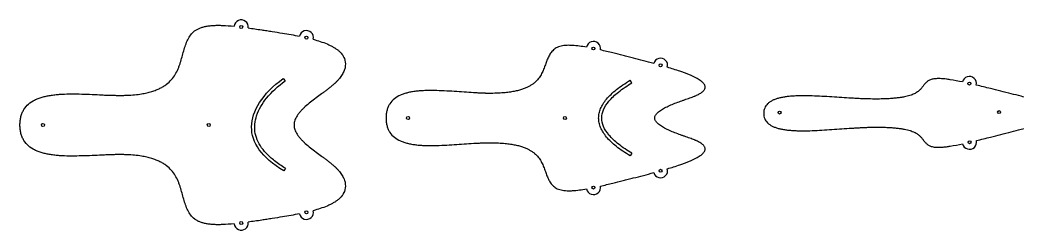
# Model space of a CAD drawing. Header units: inches. Extents: x 132 to 1257, y -131 to 658.
# Drawn here: x 656.3 to 850.9, y 275.5 to 316.6 of the extents above; entities that cross this region are included whole.
import ezdxf

# ---------------------------------------------------------------- set-up
doc = ezdxf.new("R2010")
doc.units = ezdxf.units.IN
doc.header["$MEASUREMENT"] = 0

msp = doc.modelspace()

# ---------------------------------------------------------------- linework, layer by layer
for p, q in [((707.67, 305.16), (708.03, 304.67)), ((775.73, 304.31), (775.42, 304.83)), ((775.73, 290.53), (775.42, 290)), ((708.09, 287.59), (707.78, 287.07))]:
    msp.add_line(p, q)
for centre in [(699.46, 315.23), (712.19, 313.14), (768.23, 311.02), (781.32, 307.73), (841.61, 304.17), (804.56, 298.48), (847.42, 298.58), (660.76, 296.06), (693.13, 296.06), (732.03, 297.42), (762.65, 297.42), (841.64, 292.69), (781.32, 287.11), (768.23, 283.82), (712.19, 278.98), (699.46, 276.88)]:
    msp.add_circle(centre, 0.291)
for centre, start, end in [((699.46, 315.23), 352.5441, 173.5888), ((712.19, 313.14), 346.5219, 167.7733), ((768.23, 311.02), 347.8087, 168.6234), ((781.32, 307.73), 343.8389, 164.4737), ((841.61, 304.17), 346.9141, 167.47), ((841.64, 292.69), 192.8184, 13.373), ((781.32, 287.11), 195.5263, 16.162), ((768.23, 283.82), 191.3806, 12.1913), ((712.19, 278.98), 192.2265, 13.4722), ((699.46, 276.88), 186.4106, 7.4559)]:
    msp.add_arc(centre, 1.38, start, end)
for points, knots in [([(698.09, 276.73), (697.32, 276.65), (696.56, 276.6), (695.51, 276.56), (695.23, 276.56), (694.69, 276.56), (694.42, 276.56), (693.9, 276.59), (693.64, 276.61), (693.14, 276.66), (692.9, 276.7), (692.43, 276.78), (692.21, 276.83), (691.78, 276.95), (691.58, 277.02), (691.2, 277.17), (691.02, 277.25), (690.68, 277.45), (690.53, 277.55), (690.09, 277.89), (689.83, 278.15), (689.39, 278.73), (689.2, 279.04), (688.86, 279.71), (688.72, 280.06), (688.46, 280.8), (688.35, 281.18), (688.13, 281.95), (688.02, 282.35), (687.8, 283.14), (687.69, 283.53), (687.5, 284.12), (687.43, 284.31), (687.29, 284.7), (687.22, 284.89), (686.81, 285.85), (686.4, 286.56), (685.55, 287.52), (685.22, 287.83), (684.68, 288.24), (684.48, 288.38), (684.06, 288.64), (683.83, 288.76), (683.35, 289), (683.1, 289.11), (682.56, 289.32), (682.28, 289.42), (681.68, 289.6), (681.36, 289.69), (680.69, 289.84), (680.34, 289.91), (679.54, 290.04), (679.1, 290.09), (678.16, 290.18), (677.66, 290.22), (676.9, 290.25), (676.63, 290.26), (676.29, 290.26), (676.23, 290.26), (676.09, 290.26), (676.02, 290.26), (675.8, 290.26), (675.66, 290.26), (675.22, 290.26), (674.93, 290.26), (674.33, 290.24), (674.03, 290.23), (673.41, 290.21), (673.09, 290.2), (672.46, 290.17), (672.14, 290.16), (671.16, 290.11), (670.5, 290.08), (669.18, 290.03), (668.52, 290.01), (667.2, 289.98), (666.54, 289.97), (665.26, 289.99), (664.62, 290.01), (663.69, 290.08), (663.39, 290.11), (662.79, 290.17), (662.5, 290.21), (661.92, 290.3), (661.65, 290.36), (661.1, 290.48), (660.84, 290.54), (660.32, 290.7), (660.07, 290.78), (659.59, 290.96), (659.36, 291.07), (658.71, 291.4), (658.31, 291.66), (657.59, 292.28), (657.29, 292.63), (656.92, 293.23), (656.81, 293.44), (656.61, 293.9), (656.53, 294.14), (656.4, 294.64), (656.35, 294.91), (656.28, 295.47), (656.27, 295.76), (656.27, 296.06), (656.27, 296.35), (656.28, 296.65), (656.35, 297.21), (656.4, 297.47), (656.53, 297.98), (656.61, 298.22), (656.81, 298.67), (656.92, 298.88), (657.29, 299.49), (657.6, 299.84), (658.31, 300.46), (658.71, 300.72), (659.36, 301.05), (659.6, 301.15), (660.07, 301.34), (660.32, 301.42), (660.84, 301.57), (661.1, 301.64), (661.65, 301.76), (661.93, 301.81), (662.5, 301.9), (662.79, 301.94), (663.39, 302.01), (663.69, 302.04), (664.62, 302.1), (665.26, 302.13), (666.55, 302.14), (667.21, 302.14), (668.52, 302.11), (669.19, 302.09), (670.51, 302.03), (671.16, 302), (672.14, 301.96), (672.46, 301.94), (673.1, 301.91), (673.41, 301.9), (674.03, 301.88), (674.33, 301.87), (674.93, 301.86), (675.23, 301.85), (675.66, 301.85), (675.81, 301.85), (676.02, 301.85), (676.09, 301.85), (676.23, 301.85), (676.3, 301.85), (676.64, 301.86), (676.9, 301.87), (677.67, 301.9), (678.16, 301.93), (679.1, 302.02), (679.55, 302.08), (680.34, 302.21), (680.69, 302.28), (681.36, 302.43), (681.68, 302.51), (682.28, 302.7), (682.57, 302.79), (683.1, 303.01), (683.36, 303.12), (683.83, 303.35), (684.06, 303.48), (684.48, 303.74), (684.68, 303.87), (685.22, 304.29), (685.55, 304.59), (686.4, 305.56), (686.81, 306.26), (687.22, 307.22), (687.29, 307.41), (687.43, 307.8), (687.5, 307.99), (687.69, 308.58), (687.8, 308.98), (688.02, 309.77), (688.13, 310.17), (688.35, 310.94), (688.46, 311.32), (688.72, 312.05), (688.86, 312.41), (689.2, 313.07), (689.39, 313.39), (689.83, 313.97), (690.09, 314.23), (690.52, 314.56), (690.68, 314.67), (691.02, 314.86), (691.2, 314.94), (691.58, 315.1), (691.78, 315.16), (692.21, 315.28), (692.43, 315.33), (692.89, 315.42), (693.14, 315.45), (693.64, 315.5), (693.9, 315.52), (694.42, 315.55), (694.69, 315.56), (695.23, 315.56), (695.51, 315.55), (696.56, 315.52), (697.32, 315.46), (698.09, 315.39)], [20.470084, 20.470084, 20.470084, 20.470084, 23.875008, 23.875008, 25.112976, 25.112976, 26.290649, 26.290649, 27.442927, 27.442927, 28.523872, 28.523872, 29.533369, 29.533369, 30.474449, 30.474449, 31.359844, 31.359844, 32.195861, 32.195861, 33.816384, 33.816384, 35.443695, 35.443695, 37.134021, 37.134021, 38.893504, 38.893504, 40.698082, 40.698082, 42.534906, 42.534906, 43.452073, 43.452073, 44.366451, 44.366451, 48.090627, 48.090627, 50.066093, 50.066093, 51.129469, 51.129469, 52.265869, 52.265869, 53.489951, 53.489951, 54.819638, 54.819638, 56.271103, 56.271103, 57.860073, 57.860073, 59.840212, 59.840212, 62.036698, 62.036698, 63.223333, 63.223333, 63.529501, 63.529501, 63.839511, 63.839511, 64.470639, 64.470639, 65.774014, 65.774014, 67.125597, 67.125597, 68.517367, 68.517367, 69.941134, 69.941134, 72.851485, 72.851485, 75.790446, 75.790446, 78.682954, 78.682954, 81.477479, 81.477479, 82.826869, 82.826869, 84.133532, 84.133532, 85.393432, 85.393432, 86.601896, 86.601896, 87.760868, 87.760868, 88.873064, 88.873064, 90.98766, 90.98766, 93.053425, 93.053425, 94.111386, 94.111386, 95.223549, 95.223549, 96.415698, 96.415698, 97.712362, 97.712362, 97.712362, 99.008942, 99.008942, 100.201003, 100.201003, 101.313076, 101.313076, 102.370956, 102.370956, 104.436599, 104.436599, 106.551137, 106.551137, 107.663329, 107.663329, 108.822307, 108.822307, 110.030783, 110.030783, 111.290698, 111.290698, 112.597374, 112.597374, 113.946772, 113.946772, 116.741282, 116.741282, 119.633716, 119.633716, 122.57252, 122.57252, 125.482613, 125.482613, 126.906206, 126.906206, 128.297771, 128.297771, 129.649118, 129.649118, 130.95222, 130.95222, 131.583198, 131.583198, 131.893131, 131.893131, 132.199218, 132.199218, 133.385538, 133.385538, 135.581408, 135.581408, 137.560957, 137.560957, 139.148884, 139.148884, 140.599431, 140.599431, 141.928313, 141.928313, 143.151691, 143.151691, 144.287472, 144.287472, 145.350301, 145.350301, 147.324835, 147.324835, 151.04739, 151.04739, 151.961384, 151.961384, 152.878166, 152.878166, 154.714221, 154.714221, 156.518068, 156.518068, 158.276856, 158.276856, 159.966539, 159.966539, 161.593214, 161.593214, 163.213001, 163.213001, 164.048567, 164.048567, 164.933463, 164.933463, 165.873934, 165.873934, 166.882762, 166.882762, 167.962988, 167.962988, 169.114509, 169.114509, 170.291528, 170.291528, 171.528833, 171.528833, 174.938648, 174.938648, 174.938648, 174.938648]), ([(700.83, 315.05), (701.71, 314.93), (702.58, 314.8), (703.8, 314.62), (704.14, 314.56), (704.82, 314.46), (705.16, 314.41), (706.17, 314.25), (706.85, 314.14), (708.63, 313.85), (709.74, 313.65), (710.84, 313.43)], [179.014965, 179.014965, 179.014965, 179.014965, 182.948712, 182.948712, 184.474776, 184.474776, 186.000676, 186.000676, 189.029001, 189.029001, 194.020012, 194.020012, 194.020012, 194.020012]), ([(713.53, 312.82), (714.45, 312.55), (715.35, 312.27), (716.43, 311.82), (716.65, 311.72), (717.05, 311.53), (717.25, 311.42), (717.53, 311.26), (717.62, 311.21), (717.75, 311.12), (717.79, 311.1), (717.88, 311.04), (717.92, 311.01), (718.12, 310.87), (718.27, 310.76), (718.55, 310.52), (718.69, 310.4), (718.93, 310.14), (719.04, 310.02), (719.32, 309.63), (719.48, 309.36), (719.78, 308.6), (719.84, 308.12), (719.76, 307.38), (719.7, 307.13), (719.54, 306.62), (719.42, 306.36), (719.14, 305.84), (718.97, 305.58), (718.68, 305.2), (718.57, 305.07), (718.34, 304.81), (718.22, 304.68), (718.03, 304.48), (717.96, 304.42), (717.86, 304.32), (717.83, 304.29), (717.76, 304.22), (717.72, 304.19), (717.54, 304.02), (717.39, 303.89), (717.08, 303.63), (716.92, 303.5), (716.59, 303.23), (716.42, 303.1), (716.07, 302.83), (715.9, 302.7), (715.54, 302.43), (715.35, 302.3), (714.8, 301.89), (714.43, 301.62), (713.7, 301.07), (713.33, 300.79), (712.63, 300.23), (712.29, 299.95), (711.81, 299.51), (711.66, 299.36), (711.36, 299.07), (711.22, 298.92), (710.96, 298.63), (710.83, 298.48), (710.6, 298.18), (710.49, 298.03), (710.3, 297.73), (710.21, 297.58), (710.06, 297.28), (709.99, 297.13), (709.83, 296.68), (709.77, 296.37), (709.77, 295.74), (709.83, 295.44), (709.99, 294.99), (710.06, 294.84), (710.21, 294.53), (710.3, 294.38), (710.49, 294.08), (710.6, 293.93), (710.83, 293.63), (710.96, 293.49), (711.22, 293.19), (711.36, 293.04), (711.66, 292.75), (711.81, 292.61), (712.29, 292.17), (712.63, 291.88), (713.33, 291.32), (713.7, 291.04), (714.43, 290.49), (714.8, 290.22), (715.35, 289.82), (715.53, 289.68), (715.89, 289.41), (716.07, 289.28), (716.42, 289.02), (716.59, 288.88), (716.92, 288.62), (717.08, 288.49), (717.39, 288.23), (717.54, 288.1), (717.72, 287.93), (717.76, 287.9), (717.83, 287.83), (717.86, 287.8), (717.96, 287.7), (718.03, 287.63), (718.22, 287.44), (718.34, 287.31), (718.57, 287.05), (718.67, 286.92), (718.96, 286.54), (719.14, 286.28), (719.42, 285.76), (719.54, 285.5), (719.7, 284.99), (719.76, 284.74), (719.84, 283.99), (719.78, 283.51), (719.48, 282.76), (719.33, 282.49), (719.04, 282.1), (718.93, 281.97), (718.69, 281.72), (718.56, 281.6), (718.28, 281.36), (718.12, 281.24), (717.8, 281.02), (717.62, 280.91), (717.25, 280.69), (717.06, 280.59), (716.65, 280.39), (716.44, 280.3), (715.35, 279.84), (714.45, 279.57), (713.53, 279.3)], [198.121418, 198.121418, 198.121418, 198.121418, 202.286727, 202.286727, 203.327809, 203.327809, 204.302111, 204.302111, 204.765866, 204.765866, 204.991718, 204.991718, 205.213663, 205.213663, 206.063558, 206.063558, 206.858351, 206.858351, 207.605351, 207.605351, 208.99399, 208.99399, 211.179676, 211.179676, 212.31818, 212.31818, 213.55816, 213.55816, 214.935147, 214.935147, 215.68524, 215.68524, 216.478522, 216.478522, 216.89182, 216.89182, 217.102761, 217.102761, 217.316598, 217.316598, 218.199979, 218.199979, 219.12368, 219.12368, 220.081668, 220.081668, 221.067187, 221.067187, 222.073012, 222.073012, 224.115392, 224.115392, 226.140432, 226.140432, 228.093761, 228.093761, 229.031971, 229.031971, 229.933902, 229.933902, 230.795226, 230.795226, 231.61095, 231.61095, 232.383043, 232.383043, 233.114848, 233.114848, 234.498228, 234.498228, 235.881156, 235.881156, 236.612701, 236.612701, 237.384503, 237.384503, 238.199907, 238.199907, 239.060885, 239.060885, 239.962451, 239.962451, 240.900284, 240.900284, 242.852861, 242.852861, 244.877191, 244.877191, 246.918965, 246.918965, 247.924546, 247.924546, 248.909868, 248.909868, 249.867711, 249.867711, 250.791322, 250.791322, 251.674671, 251.674671, 251.888509, 251.888509, 252.099453, 252.099453, 252.512761, 252.512761, 253.306074, 253.306074, 254.056209, 254.056209, 255.4333, 255.4333, 256.673355, 256.673355, 257.811834, 257.811834, 259.996799, 259.996799, 261.385103, 261.385103, 262.13182, 262.13182, 262.92628, 262.92628, 263.7758, 263.7758, 264.688224, 264.688224, 265.66237, 265.66237, 266.703334, 266.703334, 270.876937, 270.876937, 270.876937, 270.876937]), ([(766.87, 311.29), (765.95, 311.43), (765.04, 311.57), (763.89, 311.63), (763.65, 311.64), (763.19, 311.64), (762.97, 311.63), (762.56, 311.6), (762.36, 311.57), (761.99, 311.5), (761.81, 311.46), (761.48, 311.36), (761.32, 311.3), (760.9, 311.1), (760.65, 310.94), (760.21, 310.55), (760.02, 310.33), (759.69, 309.86), (759.55, 309.6), (759.3, 309.07), (759.18, 308.79), (758.97, 308.22), (758.86, 307.92), (758.65, 307.33), (758.54, 307.04), (758.35, 306.6), (758.29, 306.46), (758.15, 306.17), (758.08, 306.03), (757.84, 305.6), (757.66, 305.33), (757.24, 304.8), (757, 304.56), (756.59, 304.21), (756.44, 304.1), (756.12, 303.87), (755.95, 303.77), (755.58, 303.56), (755.39, 303.47), (754.98, 303.28), (754.76, 303.19), (754.29, 303.02), (754.04, 302.95), (753.51, 302.8), (753.23, 302.73), (752.64, 302.61), (752.33, 302.55), (751.68, 302.45), (751.33, 302.41), (750.55, 302.33), (750.11, 302.3), (749.19, 302.26), (748.71, 302.24), (747.96, 302.24), (747.7, 302.24), (747.37, 302.25), (747.3, 302.25), (747.16, 302.25), (747.09, 302.26), (746.89, 302.26), (746.75, 302.27), (746.32, 302.28), (746.03, 302.29), (745.44, 302.32), (745.14, 302.34), (744.22, 302.4), (743.6, 302.44), (742.33, 302.53), (741.69, 302.57), (740.4, 302.66), (739.74, 302.7), (738.45, 302.76), (737.8, 302.79), (736.55, 302.81), (735.92, 302.8), (735, 302.77), (734.71, 302.75), (734.12, 302.71), (733.84, 302.68), (733.27, 302.61), (733, 302.57), (732.47, 302.48), (732.21, 302.42), (731.7, 302.3), (731.46, 302.23), (730.99, 302.07), (730.76, 301.98), (730.13, 301.69), (729.73, 301.46), (729.03, 300.9), (728.73, 300.58), (728.36, 300.03), (728.25, 299.84), (728.06, 299.42), (727.99, 299.2), (727.86, 298.73), (727.81, 298.48), (727.74, 297.96), (727.73, 297.69), (727.73, 297.42), (727.73, 297.15), (727.74, 296.87), (727.81, 296.35), (727.86, 296.11), (727.99, 295.64), (728.06, 295.42), (728.25, 295), (728.36, 294.8), (728.73, 294.25), (729.03, 293.93), (729.73, 293.37), (730.13, 293.14), (730.76, 292.85), (730.99, 292.77), (731.46, 292.61), (731.7, 292.54), (732.21, 292.41), (732.47, 292.36), (733, 292.26), (733.28, 292.22), (733.84, 292.15), (734.12, 292.13), (734.71, 292.08), (735.01, 292.07), (735.92, 292.03), (736.55, 292.03), (737.81, 292.05), (738.45, 292.07), (739.74, 292.14), (740.4, 292.18), (741.69, 292.26), (742.33, 292.31), (743.6, 292.4), (744.22, 292.44), (745.15, 292.5), (745.44, 292.51), (746.03, 292.54), (746.32, 292.55), (746.75, 292.57), (746.89, 292.57), (747.1, 292.58), (747.17, 292.58), (747.3, 292.58), (747.37, 292.59), (747.7, 292.59), (747.96, 292.59), (748.71, 292.59), (749.2, 292.58), (750.12, 292.53), (750.55, 292.5), (751.33, 292.42), (751.68, 292.38), (752.34, 292.28), (752.65, 292.23), (753.24, 292.1), (753.51, 292.04), (754.04, 291.89), (754.29, 291.81), (754.76, 291.64), (754.98, 291.56), (755.39, 291.37), (755.58, 291.27), (755.95, 291.07), (756.12, 290.96), (756.44, 290.74), (756.59, 290.63), (757, 290.28), (757.24, 290.03), (757.66, 289.5), (757.84, 289.23), (758.08, 288.81), (758.15, 288.67), (758.29, 288.38), (758.35, 288.23), (758.54, 287.8), (758.65, 287.5), (758.86, 286.92), (758.97, 286.62), (759.18, 286.05), (759.3, 285.77), (759.55, 285.23), (759.69, 284.98), (760.02, 284.5), (760.21, 284.29), (760.65, 283.89), (760.9, 283.73), (761.32, 283.53), (761.48, 283.47), (761.81, 283.37), (761.98, 283.33), (762.36, 283.26), (762.56, 283.24), (762.97, 283.21), (763.19, 283.2), (763.64, 283.2), (763.88, 283.2), (765.04, 283.27), (765.95, 283.4), (766.87, 283.54)], [21.337342, 21.337342, 21.337342, 21.337342, 25.86095, 25.86095, 27.024377, 27.024377, 28.094974, 28.094974, 29.071677, 29.071677, 29.962213, 29.962213, 30.77301, 30.77301, 32.260053, 32.260053, 33.67371, 33.67371, 35.104563, 35.104563, 36.584308, 36.584308, 38.101893, 38.101893, 39.660469, 39.660469, 40.445242, 40.445242, 41.234722, 41.234722, 42.850267, 42.850267, 44.567839, 44.567839, 45.49247, 45.49247, 46.482904, 46.482904, 47.555118, 47.555118, 48.725326, 48.725326, 50.009599, 50.009599, 51.423651, 51.423651, 52.982756, 52.982756, 54.701765, 54.701765, 56.853028, 56.853028, 59.247783, 59.247783, 60.543482, 60.543482, 60.877972, 60.877972, 61.21672, 61.21672, 61.9065, 61.9065, 63.331446, 63.331446, 64.809526, 64.809526, 67.885859, 67.885859, 71.069526, 71.069526, 74.272082, 74.272082, 77.43257, 77.43257, 80.482127, 80.482127, 81.952401, 81.952401, 83.373619, 83.373619, 84.740774, 84.740774, 86.047994, 86.047994, 87.296706, 87.296706, 88.48906, 88.48906, 90.733312, 90.733312, 92.896068, 92.896068, 93.993834, 93.993834, 95.14388, 95.14388, 96.374531, 96.374531, 97.712362, 97.712362, 97.712362, 99.050467, 99.050467, 100.281358, 100.281358, 101.431623, 101.431623, 102.529603, 102.529603, 104.692825, 104.692825, 106.937636, 106.937636, 108.130316, 108.130316, 109.379379, 109.379379, 110.686972, 110.686972, 112.054519, 112.054519, 113.47614, 113.47614, 114.946824, 114.946824, 117.997195, 117.997195, 121.158457, 121.158457, 124.361708, 124.361708, 127.545952, 127.545952, 130.622693, 130.622693, 132.10091, 132.10091, 133.525942, 133.525942, 134.215743, 134.215743, 134.554496, 134.554496, 134.888989, 134.888989, 136.184688, 136.184688, 138.579402, 138.579402, 140.730583, 140.730583, 142.448899, 142.448899, 144.007406, 144.007406, 145.420946, 145.420946, 146.704787, 146.704787, 147.874633, 147.874633, 148.946548, 148.946548, 149.936736, 149.936736, 150.861164, 150.861164, 152.578417, 152.578417, 154.193708, 154.193708, 154.983071, 154.983071, 155.76773, 155.76773, 157.32608, 157.32608, 158.843463, 158.843463, 160.323025, 160.323025, 161.753704, 161.753704, 163.167132, 163.167132, 164.653774, 164.653774, 165.464259, 165.464259, 166.354393, 166.354393, 167.330644, 167.330644, 168.400752, 168.400752, 169.563666, 169.563666, 174.092066, 174.092066, 174.092066, 174.092066]), ([(779.99, 308.1), (778.67, 308.46), (777.34, 308.8), (775.68, 309.23), (775.34, 309.31), (774.68, 309.48), (774.34, 309.56), (773.35, 309.82), (772.69, 309.98), (771.21, 310.35), (770.39, 310.55), (769.57, 310.73)], [-0.823595, -0.823595, -0.823595, -0.823595, 5.925481, 5.925481, 7.617573, 7.617573, 9.309877, 9.309877, 12.665867, 12.665867, 16.79159, 16.79159, 16.79159, 16.79159]), ([(782.65, 287.49), (783.47, 287.74), (784.29, 288), (785.35, 288.36), (785.59, 288.45), (786.06, 288.62), (786.29, 288.7), (786.73, 288.88), (786.93, 288.96), (787.34, 289.13), (787.53, 289.22), (787.89, 289.39), (788.06, 289.47), (788.38, 289.64), (788.53, 289.72), (788.8, 289.89), (788.93, 289.98), (789.17, 290.14), (789.28, 290.22), (789.47, 290.39), (789.56, 290.47), (789.71, 290.63), (789.77, 290.71), (789.87, 290.85), (789.91, 290.92), (789.97, 291.05), (789.99, 291.11), (790.04, 291.3), (790.04, 291.42), (790, 291.61), (789.98, 291.67), (789.93, 291.79), (789.9, 291.85), (789.81, 291.97), (789.77, 292.03), (789.66, 292.15), (789.59, 292.21), (789.45, 292.32), (789.38, 292.38), (789.21, 292.5), (789.12, 292.56), (788.92, 292.67), (788.82, 292.73), (788.6, 292.85), (788.48, 292.9), (788.29, 292.99), (788.23, 293.02), (788.13, 293.06), (788.1, 293.07), (788.03, 293.1), (787.99, 293.12), (787.81, 293.19), (787.67, 293.25), (787.36, 293.37), (787.21, 293.42), (786.88, 293.54), (786.71, 293.6), (786.37, 293.72), (786.2, 293.78), (785.85, 293.91), (785.67, 293.97), (785.13, 294.16), (784.76, 294.29), (784.05, 294.57), (783.69, 294.71), (783.17, 294.93), (783, 295.01), (782.67, 295.16), (782.51, 295.24), (782.2, 295.39), (782.05, 295.47), (781.76, 295.64), (781.62, 295.72), (781.36, 295.89), (781.24, 295.97), (781.01, 296.15), (780.9, 296.23), (780.71, 296.41), (780.63, 296.5), (780.48, 296.68), (780.41, 296.77), (780.31, 296.95), (780.27, 297.05), (780.21, 297.23), (780.2, 297.32), (780.2, 297.51), (780.21, 297.6), (780.27, 297.79), (780.31, 297.88), (780.41, 298.07), (780.48, 298.16), (780.63, 298.34), (780.71, 298.42), (780.9, 298.6), (781.01, 298.69), (781.24, 298.86), (781.36, 298.95), (781.62, 299.11), (781.76, 299.2), (782.05, 299.36), (782.2, 299.44), (782.51, 299.6), (782.67, 299.68), (783, 299.83), (783.17, 299.9), (783.69, 300.13), (784.05, 300.27), (784.76, 300.54), (785.12, 300.67), (785.67, 300.87), (785.85, 300.93), (786.2, 301.05), (786.37, 301.11), (786.71, 301.23), (786.88, 301.29), (787.2, 301.41), (787.36, 301.47), (787.67, 301.59), (787.81, 301.64), (787.99, 301.72), (788.03, 301.73), (788.08, 301.75), (788.09, 301.76), (788.13, 301.77), (788.14, 301.78), (788.23, 301.82), (788.29, 301.85), (788.48, 301.93), (788.59, 301.99), (788.82, 302.1), (788.92, 302.16), (789.12, 302.28), (789.21, 302.33), (789.38, 302.45), (789.45, 302.51), (789.59, 302.63), (789.65, 302.69), (789.76, 302.8), (789.81, 302.86), (789.9, 302.98), (789.93, 303.04), (789.98, 303.17), (790, 303.23), (790.04, 303.41), (790.04, 303.54), (789.99, 303.73), (789.97, 303.79), (789.91, 303.92), (789.87, 303.98), (789.77, 304.13), (789.71, 304.21), (789.56, 304.37), (789.47, 304.45), (789.28, 304.61), (789.17, 304.69), (788.94, 304.86), (788.81, 304.94), (788.53, 305.11), (788.38, 305.19), (788.06, 305.36), (787.89, 305.45), (787.53, 305.62), (787.34, 305.7), (786.94, 305.87), (786.73, 305.96), (786.29, 306.13), (786.07, 306.22), (785.59, 306.39), (785.35, 306.47), (784.29, 306.84), (783.47, 307.1), (782.65, 307.35)], [-72.816026, -72.816026, -72.816026, -72.816026, -68.589873, -68.589873, -67.318559, -67.318559, -66.122832, -66.122832, -65.008373, -65.008373, -63.980459, -63.980459, -63.043719, -63.043719, -62.201904, -62.201904, -61.451838, -61.451838, -60.790377, -60.790377, -60.212575, -60.212575, -59.710607, -59.710607, -59.34825, -59.34825, -59.018837, -59.018837, -58.399227, -58.399227, -58.086655, -58.086655, -57.74977, -57.74977, -57.37673, -57.37673, -56.958624, -56.958624, -56.489084, -56.489084, -55.962098, -55.962098, -55.376278, -55.376278, -54.729328, -54.729328, -54.382478, -54.382478, -54.203118, -54.203118, -54.019795, -54.019795, -53.249094, -53.249094, -52.425275, -52.425275, -51.557418, -51.557418, -50.654943, -50.654943, -49.727457, -49.727457, -47.836157, -47.836157, -45.968244, -45.968244, -45.060568, -45.060568, -44.184895, -44.184895, -43.349856, -43.349856, -42.56342, -42.56342, -41.835174, -41.835174, -41.168427, -41.168427, -40.565886, -40.565886, -40.025571, -40.025571, -39.537699, -39.537699, -39.081218, -39.081218, -38.624883, -38.624883, -38.137186, -38.137186, -37.597086, -37.597086, -36.994805, -36.994805, -36.328357, -36.328357, -35.600442, -35.600442, -34.814361, -34.814361, -33.979691, -33.979691, -33.104393, -33.104393, -32.197087, -32.197087, -30.329859, -30.329859, -28.439111, -28.439111, -27.511829, -27.511829, -26.609496, -26.609496, -25.741712, -25.741712, -24.91789, -24.91789, -24.147102, -24.147102, -23.963744, -23.963744, -23.873548, -23.873548, -23.784347, -23.784347, -23.437413, -23.437413, -22.790272, -22.790272, -22.204236, -22.204236, -21.677015, -21.677015, -21.207228, -21.207228, -20.788883, -20.788883, -20.415634, -20.415634, -20.078601, -20.078601, -19.765978, -19.765978, -19.146676, -19.146676, -18.817645, -18.817645, -18.4558, -18.4558, -17.954371, -17.954371, -17.377174, -17.377174, -16.71635, -16.71635, -15.966935, -15.966935, -15.125773, -15.125773, -14.18967, -14.18967, -13.162347, -13.162347, -12.048425, -12.048425, -10.853183, -10.853183, -9.582298, -9.582298, -5.347406, -5.347406, -5.347406, -5.347406]), ([(708.09, 287.59), (707.35, 288.04), (706.02, 288.95), (703.92, 290.81), (702.49, 292.91), (702.08, 294.99), (702.1, 296.44), (702.59, 298.64), (704.46, 301.7), (706.69, 303.69), (708.03, 304.67)], [0, 0, 0, 0, 0.852762, 1.582994, 2.767677, 3.290581, 3.641141, 4.195884, 5.485909, 7.119312, 7.119312, 7.119312, 7.119312]), ([(775.73, 290.53), (774.82, 291.07), (773.22, 292.14), (771.31, 293.9), (770.13, 295.64), (769.72, 297.42), (770.13, 299.19), (771.31, 300.93), (773.22, 302.69), (774.82, 303.76), (775.73, 304.31)], [0, 0, 0, 0, 1.049184, 1.888498, 2.547012, 3.094922, 3.642833, 4.301347, 5.14066, 6.189845, 6.189845, 6.189845, 6.189845]), ([(840.27, 304.47), (839.46, 304.63), (838.65, 304.79), (837.61, 304.95), (837.37, 304.99), (836.91, 305.05), (836.7, 305.07), (836.28, 305.11), (836.08, 305.12), (835.71, 305.13), (835.53, 305.13), (835.2, 305.12), (835.05, 305.11), (834.76, 305.08), (834.63, 305.06), (834.38, 305.01), (834.26, 304.98), (833.95, 304.88), (833.76, 304.79), (833.42, 304.59), (833.28, 304.47), (833.02, 304.23), (832.91, 304.1), (832.69, 303.83), (832.59, 303.69), (832.37, 303.4), (832.26, 303.26), (832.01, 302.98), (831.88, 302.85), (831.55, 302.57), (831.37, 302.45), (831.07, 302.27), (830.96, 302.21), (830.72, 302.1), (830.59, 302.04), (830.31, 301.93), (830.16, 301.88), (829.84, 301.78), (829.67, 301.73), (829.31, 301.64), (829.12, 301.59), (828.7, 301.51), (828.48, 301.47), (828.01, 301.4), (827.77, 301.37), (827.24, 301.31), (826.96, 301.28), (826.37, 301.23), (826.06, 301.21), (825.41, 301.17), (825.06, 301.16), (824.28, 301.14), (823.84, 301.13), (822.92, 301.13), (822.44, 301.14), (821.69, 301.16), (821.43, 301.16), (821.1, 301.18), (821.03, 301.18), (820.89, 301.18), (820.82, 301.19), (820.62, 301.19), (820.48, 301.2), (820.05, 301.22), (819.76, 301.23), (819.17, 301.27), (818.87, 301.28), (817.95, 301.34), (817.33, 301.38), (816.06, 301.46), (815.42, 301.5), (814.12, 301.58), (813.47, 301.62), (812.18, 301.69), (811.53, 301.72), (810.28, 301.76), (809.65, 301.77), (808.73, 301.76), (808.44, 301.76), (807.85, 301.74), (807.57, 301.73), (807, 301.7), (806.73, 301.68), (806.2, 301.62), (805.94, 301.59), (805.43, 301.52), (805.19, 301.48), (804.72, 301.38), (804.5, 301.33), (804.07, 301.21), (803.86, 301.14), (803.47, 300.99), (803.28, 300.91), (802.94, 300.73), (802.78, 300.63), (802.48, 300.42), (802.35, 300.31), (801.98, 299.95), (801.79, 299.68), (801.59, 299.2), (801.54, 299.04), (801.48, 298.69), (801.46, 298.51), (801.46, 298.33), (801.46, 298.15), (801.48, 297.96), (801.55, 297.62), (801.6, 297.45), (801.8, 296.98), (801.99, 296.71), (802.36, 296.35), (802.49, 296.24), (802.79, 296.03), (802.95, 295.93), (803.3, 295.76), (803.48, 295.68), (803.87, 295.53), (804.08, 295.46), (804.51, 295.34), (804.74, 295.29), (805.21, 295.2), (805.45, 295.16), (805.96, 295.08), (806.21, 295.06), (806.75, 295.01), (807.02, 294.99), (807.58, 294.96), (807.87, 294.94), (808.46, 294.93), (808.75, 294.93), (809.67, 294.93), (810.29, 294.94), (811.55, 294.99), (812.2, 295.02), (813.49, 295.09), (814.14, 295.14), (815.44, 295.22), (816.08, 295.27), (817.35, 295.36), (817.97, 295.4), (818.89, 295.46), (819.19, 295.48), (819.78, 295.51), (820.07, 295.53), (820.49, 295.55), (820.63, 295.56), (820.84, 295.57), (820.91, 295.57), (821.05, 295.58), (821.11, 295.58), (821.44, 295.59), (821.71, 295.6), (822.46, 295.62), (822.94, 295.63), (823.86, 295.63), (824.3, 295.63), (825.08, 295.61), (825.42, 295.6), (826.08, 295.57), (826.39, 295.55), (826.98, 295.5), (827.26, 295.48), (827.78, 295.42), (828.03, 295.39), (828.5, 295.32), (828.72, 295.28), (829.13, 295.2), (829.33, 295.16), (829.69, 295.07), (829.86, 295.02), (830.18, 294.92), (830.33, 294.87), (830.61, 294.76), (830.74, 294.71), (830.98, 294.59), (831.09, 294.53), (831.39, 294.36), (831.58, 294.23), (831.9, 293.96), (832.03, 293.83), (832.29, 293.55), (832.4, 293.41), (832.61, 293.13), (832.72, 292.98), (832.94, 292.72), (833.05, 292.59), (833.31, 292.34), (833.46, 292.23), (833.79, 292.03), (833.98, 291.94), (834.29, 291.84), (834.41, 291.81), (834.66, 291.76), (834.79, 291.74), (835.08, 291.71), (835.24, 291.7), (835.57, 291.69), (835.74, 291.7), (836.11, 291.71), (836.31, 291.72), (836.73, 291.76), (836.95, 291.79), (837.4, 291.85), (837.64, 291.88), (838.68, 292.05), (839.49, 292.21), (840.3, 292.38)], [24.857342, 24.857342, 24.857342, 24.857342, 29.158688, 29.158688, 30.41225, 30.41225, 31.561069, 31.561069, 32.595924, 32.595924, 33.516778, 33.516778, 34.323307, 34.323307, 35.032923, 35.032923, 35.663766, 35.663766, 36.755061, 36.755061, 37.714443, 37.714443, 38.624588, 38.624588, 39.527778, 39.527778, 40.483933, 40.483933, 41.512699, 41.512699, 42.68076, 42.68076, 43.345317, 43.345317, 44.083156, 44.083156, 44.908191, 44.908191, 45.834319, 45.834319, 46.875239, 46.875239, 48.044389, 48.044389, 49.354943, 49.354943, 50.819838, 50.819838, 52.451833, 52.451833, 54.263559, 54.263559, 56.543259, 56.543259, 59.086711, 59.086711, 60.462921, 60.462921, 60.818246, 60.818246, 61.178095, 61.178095, 61.910814, 61.910814, 63.424249, 63.424249, 64.993802, 64.993802, 68.263312, 68.263312, 71.642871, 71.642871, 75.055692, 75.055692, 78.413172, 78.413172, 81.652586, 81.652586, 83.211303, 83.211303, 84.714298, 84.714298, 86.153912, 86.153912, 87.523384, 87.523384, 88.814374, 88.814374, 90.025513, 90.025513, 91.155448, 91.155448, 92.206305, 92.206305, 93.185012, 93.185012, 94.104797, 94.104797, 95.870553, 95.870553, 96.762228, 96.762228, 97.712362, 97.712362, 97.712362, 98.73164, 98.73164, 99.688202, 99.688202, 101.582487, 101.582487, 102.569253, 102.569253, 103.619253, 103.619253, 104.746674, 104.746674, 105.958947, 105.958947, 107.258348, 107.258348, 108.64342, 108.64342, 110.11269, 110.11269, 111.65721, 111.65721, 113.269718, 113.269718, 114.941997, 114.941997, 118.41737, 118.41737, 122.019323, 122.019323, 125.680548, 125.680548, 129.30596, 129.30596, 132.813158, 132.813158, 134.496745, 134.496745, 136.120082, 136.120082, 136.905986, 136.905986, 137.291949, 137.291949, 137.673057, 137.673057, 139.149113, 139.149113, 141.877046, 141.877046, 144.322033, 144.322033, 146.264394, 146.264394, 148.014088, 148.014088, 149.584656, 149.584656, 150.989771, 150.989771, 152.243305, 152.243305, 153.359377, 153.359377, 154.352394, 154.352394, 155.237043, 155.237043, 156.028217, 156.028217, 156.740833, 156.740833, 157.993411, 157.993411, 159.096651, 159.096651, 160.122032, 160.122032, 161.090602, 161.090602, 162.066623, 162.066623, 163.095376, 163.095376, 164.265458, 164.265458, 164.941779, 164.941779, 165.702513, 165.702513, 166.567103, 166.567103, 167.55423, 167.55423, 168.663593, 168.663593, 169.89517, 169.89517, 171.239074, 171.239074, 175.858108, 175.858108, 175.858108, 175.858108]), ([(854.27, 301.03), (853.42, 301.25), (852.57, 301.46), (851.06, 301.84), (850.4, 302.01), (849.26, 302.3), (848.22, 302.56), (847.08, 302.85), (846.41, 303.01), (844.82, 303.41), (843.89, 303.64), (842.96, 303.86)], [274.267235, 274.267235, 274.267235, 274.267235, 278.858713, 278.858713, 282.431728, 282.431728, 285.036059, 285.036059, 288.610762, 288.610762, 293.630795, 293.630795, 293.630795, 293.630795]), ([(842.98, 293.01), (843.91, 293.23), (844.84, 293.46), (846.43, 293.87), (847.09, 294.04), (848.23, 294.33), (849.28, 294.6), (850.41, 294.89), (851.07, 295.06), (852.58, 295.45), (853.43, 295.67), (854.28, 295.89)], [181.029402, 181.029402, 181.029402, 181.029402, 186.404148, 186.404148, 190.237803, 190.237803, 192.992025, 192.992025, 196.82422, 196.82422, 201.76036, 201.76036, 201.76036, 201.76036]), ([(769.57, 284.11), (770.39, 284.29), (771.21, 284.49), (772.68, 284.85), (773.34, 285.02), (774.34, 285.27), (774.67, 285.35), (775.34, 285.52), (775.67, 285.61), (777.34, 286.03), (778.67, 286.38), (779.99, 286.74)], [178.638265, 178.638265, 178.638265, 178.638265, 182.755607, 182.755607, 186.111239, 186.111239, 187.803421, 187.803421, 189.49543, 189.49543, 196.254512, 196.254512, 196.254512, 196.254512]), ([(710.84, 278.68), (709.74, 278.46), (708.63, 278.27), (706.85, 277.97), (706.18, 277.87), (705.16, 277.71), (704.82, 277.66), (704.14, 277.55), (703.8, 277.5), (702.59, 277.31), (701.71, 277.18), (700.83, 277.06)], [274.979418, 274.979418, 274.979418, 274.979418, 279.962579, 279.962579, 282.991769, 282.991769, 284.518154, 284.518154, 286.044737, 286.044737, 289.987569, 289.987569, 289.987569, 289.987569])]:
    msp.add_open_spline(points, degree=3, knots=knots)
for points, degree in [([(707.78, 287.07), (703.42, 289.72), (699.48, 295.47), (703.57, 302.14), (707.67, 305.16)], 3), ([(775.42, 290), (763.06, 297.42), (775.42, 304.83)], 2)]:
    msp.add_open_spline(points, degree=degree)

doc.saveas('drawing.dxf')
